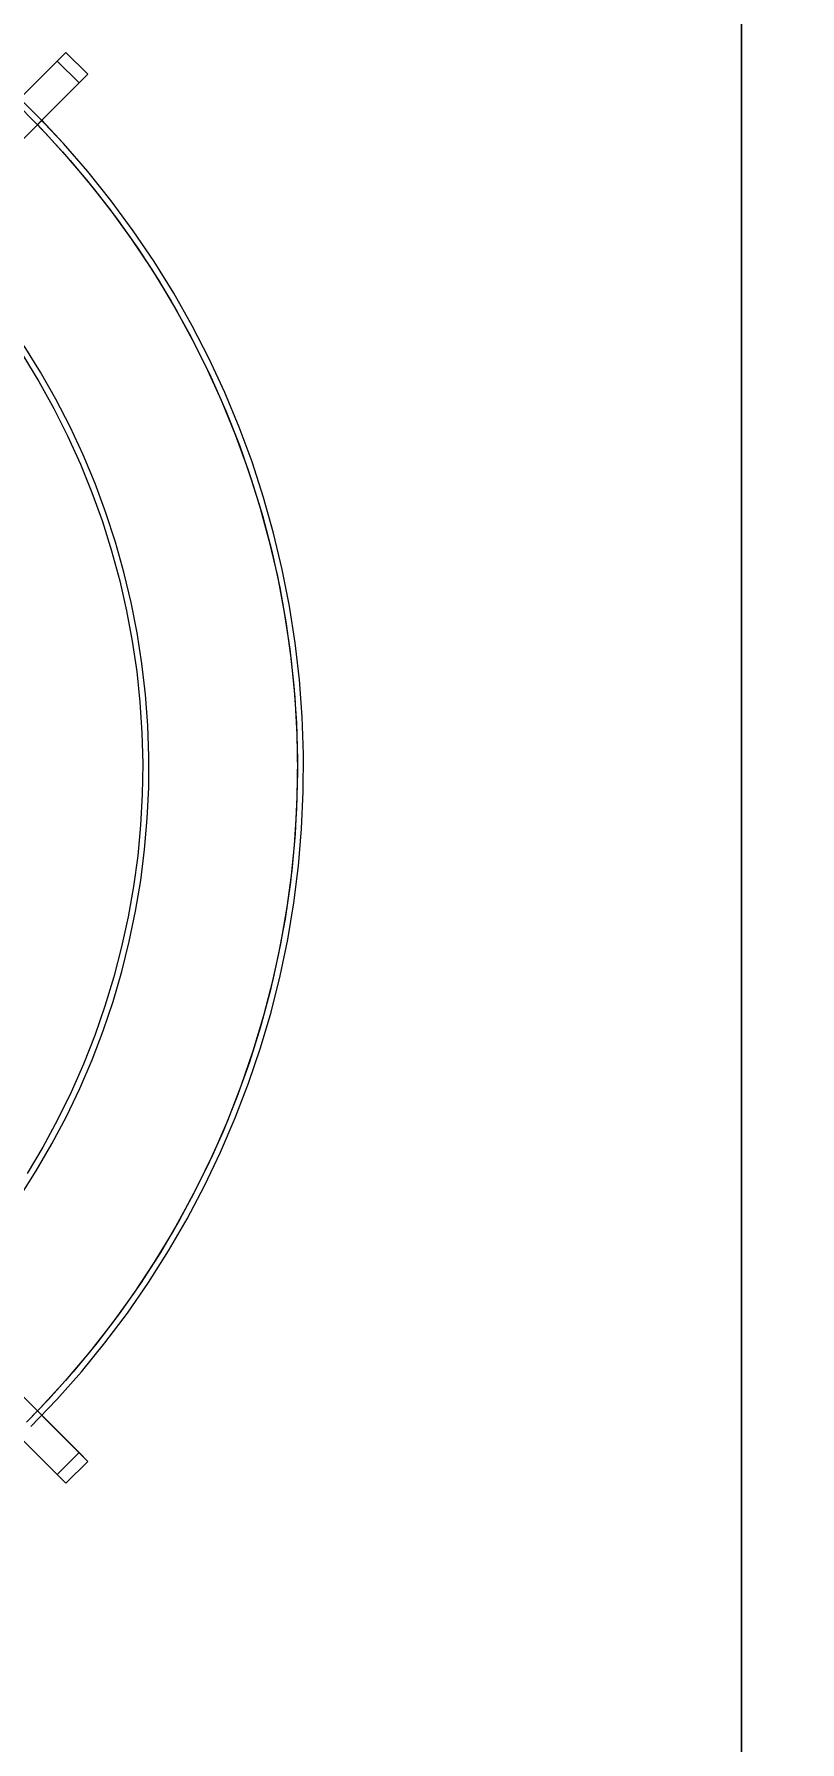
# Model space of a CAD drawing. Header units: millimetres. Extents: x -21597 to 3742, y 49379 to 62073.
# Drawn here: x -5405 to -5157, y 59132 to 59684 of the extents above; entities that cross this region are included whole.
import ezdxf

# ---------------------------------------------------------------- set-up
doc = ezdxf.new("R2010")
doc.units = ezdxf.units.MM
for name, color, linetype, lineweight in [('A-ANNO-DIMS', 7, 'Continuous', 9), ('A-ANNO-DIMS-80', 7, 'Continuous', 9), ('M-EQPM', 7, 'Continuous', 5)]:
    doc.layers.add(name, color=color, linetype=linetype, lineweight=lineweight)
doc.styles.add('Arial_4', font='arial.ttf', dxfattribs={"width": 0.8, "height": 160})
doc.dimstyles.new('AK_DIM_2_0_Arial', dxfattribs={"dimscale": 304.8, "dimtxt": 163.241504, "dimasz": 0.131234, "dimexe": 0.262467, "dimexo": 0.262467, "dimgap": 0.026247, "dimtad": 1, "dimdec": 0, "dimzin": 0, "dimdsep": 46, "dimtxsty": 'Arial_4', "dimblk1": 'OBLIQUE', "dimblk2": 'OBLIQUE', "dimsah": 1, "dimcen": 0.09, "dimadec": 0, "dimazin": 0, "dimtfac": 1, "dimtdec": 4, "dimtix": 1, "dimtmove": 0, "dimatfit": 3, "dimfxl": 1, "dimtvp": 1, "dimtolj": 1, "dimtzin": 0, "dimarcsym": 2})

# ---------------------------------------------------------------- blocks, each defined once
blk = doc.blocks.new('DanNong_VRV - OD-A-1-1235631-MẶT BẰNG ỐNG GAS KHU H_N')
at = {"layer": 'M-EQPM'}
for p, q in [((655, -311.78), (655, 688.22)), ((655, -271.95), (655, 650.03)), ((655, 650.03), (655, -271.95)), ((655, 650.03), (655, -271.95)), ((655, 650.03), (655, -271.95)), ((655, 650.03), (655, -271.95)), ((655, 650.03), (655, -271.95)), ((655, 650.03), (655, -271.95)), ((655, 650.03), (655, -271.95)), ((655, 650.03), (655, -271.95)), ((655, 650.03), (655, -271.95)), ((655, 650.03), (655, -271.95)), ((244.32, 227.11), (436.65, 419.45)), ((436.65, 419.45), (433.82, 416.62)), ((436.65, 419.45), (443.72, 412.38)), ((436.65, 419.45), (443.72, 412.38)), ((433.82, 416.62), (244.32, 227.11)), ((433.82, 416.62), (440.9, 409.55)), ((433.82, 416.62), (440.9, 409.55)), ((443.72, 412.38), (251.39, 220.04)), ((251.39, 220.04), (440.9, 409.55)), ((440.9, 409.55), (443.72, 412.38)), ((440.9, -33.1), (251.39, 156.4)), ((251.39, 156.4), (443.72, -35.93)), ((436.65, -43), (244.32, 149.33)), ((244.32, 149.33), (433.82, -40.17)), ((440.9, -33.1), (433.82, -40.17)), ((440.9, -33.1), (433.82, -40.17)), ((443.72, -35.93), (440.9, -33.1)), ((436.65, -43), (443.72, -35.93)), ((443.72, -35.93), (436.65, -43)), ((433.82, -40.17), (436.65, -43))]:
    blk.add_line(p, q, dxfattribs=at)
at = {"layer": 'M-EQPM', "flags": 128}
for points in [[(425.34, -24.62), (433.68, -15.94), (441.67, -6.93), (449.29, 2.39), (456.53, 12.01), (463.38, 21.91), (469.83, 32.08), (475.87, 42.49), (481.49, 53.14), (486.67, 64), (491.42, 75.07), (495.72, 86.31), (499.57, 97.72), (502.96, 109.27), (505.89, 120.95), (508.34, 132.74), (510.32, 144.61), (511.83, 156.56), (512.86, 168.55), (513.4, 180.58), (513.47, 192.62), (513.05, 204.65), (512.15, 216.66), (510.78, 228.62), (508.92, 240.51), (506.6, 252.32), (503.8, 264.03), (500.53, 275.62), (496.81, 287.07), (492.63, 298.36), (488, 309.47), (482.93, 320.39), (477.43, 331.1), (471.5, 341.58), (465.16, 351.82), (458.42, 361.79), (451.28, 371.48), (443.76, 380.89), (435.87, 389.98), (427.62, 398.75), (419.03, 407.19)], [(425.34, -24.62), (433.68, -15.94), (441.67, -6.93), (449.29, 2.39), (456.53, 12.01), (463.38, 21.91), (469.83, 32.08), (475.87, 42.49), (481.49, 53.14), (486.67, 64), (491.42, 75.07), (495.72, 86.31), (499.57, 97.72), (502.96, 109.27), (505.89, 120.95), (508.34, 132.74), (510.32, 144.61), (511.83, 156.56), (512.86, 168.55), (513.4, 180.58), (513.47, 192.62), (513.05, 204.65), (512.15, 216.66), (510.78, 228.62), (508.92, 240.51), (506.6, 252.32), (503.8, 264.03), (500.53, 275.62), (496.81, 287.07), (492.63, 298.36), (488, 309.47), (482.93, 320.39), (477.43, 331.1), (471.5, 341.58), (465.16, 351.82), (458.42, 361.79), (451.28, 371.48), (443.76, 380.89), (435.87, 389.98), (427.62, 398.75), (419.03, 407.19)], [(421.63, 401.92), (430.01, 393.38), (438.04, 384.52), (445.71, 375.35), (453, 365.87), (459.92, 356.11), (466.43, 346.08), (472.54, 335.8), (478.23, 325.28), (483.5, 314.55), (488.34, 303.61), (492.73, 292.49), (496.68, 281.2), (500.17, 269.76), (503.2, 258.19), (505.76, 246.51), (507.86, 234.74), (509.48, 222.89), (510.63, 210.98), (511.3, 199.04), (511.5, 187.08), (511.21, 175.13), (510.45, 163.19), (509.21, 151.3), (507.5, 139.46), (505.31, 127.71), (502.66, 116.04), (499.54, 104.5), (495.96, 93.09), (491.93, 81.83), (487.45, 70.74), (482.53, 59.84), (477.18, 49.14), (471.41, 38.67), (465.22, 28.43), (458.63, 18.46), (451.65, 8.75), (444.28, -0.67), (436.54, -9.79), (428.44, -18.59), (423.92, -23.2)], [(421.63, 401.92), (430.01, 393.38), (438.04, 384.52), (445.71, 375.35), (453, 365.87), (459.92, 356.11), (466.43, 346.08), (472.54, 335.8), (478.23, 325.28), (483.5, 314.55), (488.34, 303.61), (492.73, 292.49), (496.68, 281.2), (500.17, 269.76), (503.2, 258.19), (505.76, 246.51), (507.86, 234.74), (509.48, 222.89), (510.63, 210.98), (511.3, 199.04), (511.5, 187.08), (511.21, 175.13), (510.45, 163.19), (509.21, 151.3), (507.5, 139.46), (505.31, 127.71), (502.66, 116.04), (499.54, 104.5), (495.96, 93.09), (491.93, 81.83), (487.45, 70.74), (482.53, 59.84), (477.18, 49.14), (471.41, 38.67), (465.22, 28.43), (458.63, 18.46), (451.65, 8.75), (444.28, -0.67), (436.54, -9.79), (428.44, -18.59), (423.92, -23.2)], [(425.34, -24.62), (433.68, -15.94), (441.67, -6.93), (449.29, 2.39), (456.53, 12.01), (463.38, 21.91), (469.83, 32.08), (475.87, 42.49), (481.49, 53.14), (486.67, 64), (491.42, 75.07), (495.72, 86.31), (499.57, 97.72), (502.96, 109.27), (505.89, 120.95), (508.34, 132.74), (510.32, 144.61), (511.83, 156.56), (512.86, 168.55), (513.4, 180.58), (513.47, 192.62), (513.05, 204.65), (512.15, 216.66), (510.78, 228.62), (508.92, 240.51), (506.6, 252.32), (503.8, 264.03), (500.53, 275.62), (496.81, 287.07), (492.63, 298.36), (488, 309.47), (482.93, 320.39), (477.43, 331.1), (471.5, 341.58), (465.16, 351.82), (458.42, 361.79), (451.28, 371.48), (443.76, 380.89), (435.87, 389.98), (428.85, 397.5)], [(427.43, 396.08), (435.57, 387.32), (443.35, 378.24), (450.77, 368.86), (457.8, 359.19), (464.44, 349.24), (470.68, 339.04), (476.5, 328.59), (481.91, 317.92), (486.88, 307.04), (491.41, 295.98), (495.49, 284.74), (499.13, 273.34), (502.3, 261.81), (505.01, 250.16), (507.26, 238.42), (509.03, 226.59), (510.33, 214.7), (511.15, 202.77), (511.49, 190.82), (511.35, 178.86), (510.74, 166.91), (509.65, 155.01), (508.08, 143.15), (506.04, 131.36), (503.54, 119.67), (500.56, 108.09), (497.13, 96.63), (493.24, 85.32), (488.9, 74.18), (484.12, 63.22), (478.9, 52.46), (473.26, 41.91), (467.2, 31.6), (460.73, 21.54), (453.87, 11.75), (446.62, 2.24), (438.99, -6.98), (431, -15.88), (423.92, -23.2)], [(422.76, 321.61), (427.93, 313.09), (432.75, 304.38), (437.22, 295.48), (441.33, 286.41), (445.07, 277.18), (448.44, 267.81), (451.43, 258.31), (454.05, 248.7), (456.27, 238.99), (458.11, 229.2), (459.55, 219.34), (460.59, 209.44), (461.24, 199.5), (461.5, 189.55), (461.35, 179.59), (460.81, 169.64), (459.86, 159.73), (458.53, 149.86), (456.8, 140.05), (454.67, 130.32), (452.17, 120.68), (449.27, 111.15), (446, 101.75), (442.36, 92.48), (438.34, 83.36), (433.97, 74.42), (429.24, 65.65), (424.17, 57.08)], [(421.71, 49.54), (427.09, 58.01), (432.12, 66.7), (436.8, 75.58), (441.13, 84.64), (445.09, 93.86), (448.68, 103.24), (451.89, 112.75), (454.71, 122.39), (457.15, 132.13), (459.2, 141.95), (460.85, 151.86), (462.11, 161.82), (462.96, 171.82), (463.42, 181.85), (463.47, 191.89), (463.13, 201.92), (462.38, 211.93), (461.23, 221.91), (459.68, 231.83), (457.74, 241.68), (455.41, 251.44), (452.69, 261.1), (449.58, 270.65), (446.09, 280.06), (442.23, 289.33), (438.01, 298.44), (433.42, 307.37), (428.48, 316.11), (423.19, 324.64)]]:
    blk.add_lwpolyline(points, dxfattribs=at)
at = {"layer": 'M-EQPM'}
for points in [[(428.85, 397.5), (428.84, 397.5), (428.82, 397.47), (428.72, 397.37), (428.56, 397.21), (428.36, 397.01), (428.14, 396.79), (427.92, 396.57), (427.72, 396.37), (427.56, 396.21), (427.45, 396.11), (427.43, 396.08), (427.43, 396.08)], [(427.43, 396.08), (427.43, 396.08), (427.45, 396.11), (427.56, 396.21), (427.72, 396.37), (427.92, 396.57), (428.14, 396.79), (428.36, 397.01), (428.56, 397.21), (428.72, 397.37), (428.82, 397.47), (428.84, 397.5), (428.85, 397.5)]]:
    blk.add_open_spline(points, degree=3, dxfattribs=at)
blk = doc.blocks.new('AK-SGS-M3-Hrvt_rvt-1-MẶT BẰNG ỐNG GAS KHU H_N')
at = {"layer": 'M-EQPM', "lineweight": 25}
blk.add_blockref('DanNong_VRV - OD-A-1-1235631-MẶT BẰNG ỐNG GAS KHU H_N', (-5830.9, 59258.71), dxfattribs=at)
blk = doc.blocks.new('DIMBLOCK8-MẶT BẰNG ỐNG GAS KHU H_N')
at = {"layer": 'A-ANNO-DIMS-80'}
for p, q in [((-20048.59, 59063.75), (-20048.59, 59143.75)), ((-4498.59, 59063.75), (-4498.59, 59143.75)), ((-20048.59, 59063.75), (-20028.59, 59083.75)), ((-4498.59, 59063.75), (-4478.59, 59083.75)), ((-20048.59, 59063.75), (-20068.59, 59043.75)), ((-20048.59, 59063.75), (-4498.59, 59063.75)), ((-20048.59, 59063.75), (-20048.59, 59012.03)), ((-4498.59, 59063.75), (-4518.59, 59043.75)), ((-4498.59, 59063.75), (-4498.59, 59012.03))]:
    blk.add_line(p, q, dxfattribs=at)
at = {"layer": 'A-ANNO-DIMS-80', "color": 0, "insert": (-12518.45, 59279.47), "char_height": 160, "width": 587.6694, "attachment_point": 1, "line_spacing_factor": 0.941778, "style": 'Arial_4'}
blk.add_mtext('15550', dxfattribs=at)
blk = doc.blocks.new('_Oblique')
at = {"color": 0, "linetype": 'ByBlock', "lineweight": -2}
blk.add_line((-0.5, -0.5), (0.5, 0.5), dxfattribs=at)

msp = doc.modelspace()

# ---------------------------------------------------------------- block references
at = {"lineweight": 5}
msp.add_blockref('AK-SGS-M3-Hrvt_rvt-1-MẶT BẰNG ỐNG GAS KHU H_N', (0, 0), dxfattribs=at)

# ---------------------------------------------------------------- dimensions: what is measured, and where the dimension line sits
at = {"layer": 'A-ANNO-DIMS'}
dim = msp.add_linear_dim(base=(-4498.59, 59063.75), p1=(-20048.59, 59092.03), p2=(-4498.59, 59092.03), dimstyle='AK_DIM_2_0_Arial', override={"dimpost": '<>', "dimfxl": 15550}, dxfattribs=at)
dim.commit()
dim.dimension.update_dxf_attribs({"geometry": 'DIMBLOCK8-MẶT BẰNG ỐNG GAS KHU H_N', "text_midpoint": (-12273.59, 59153.44)})

doc.saveas('drawing.dxf')
